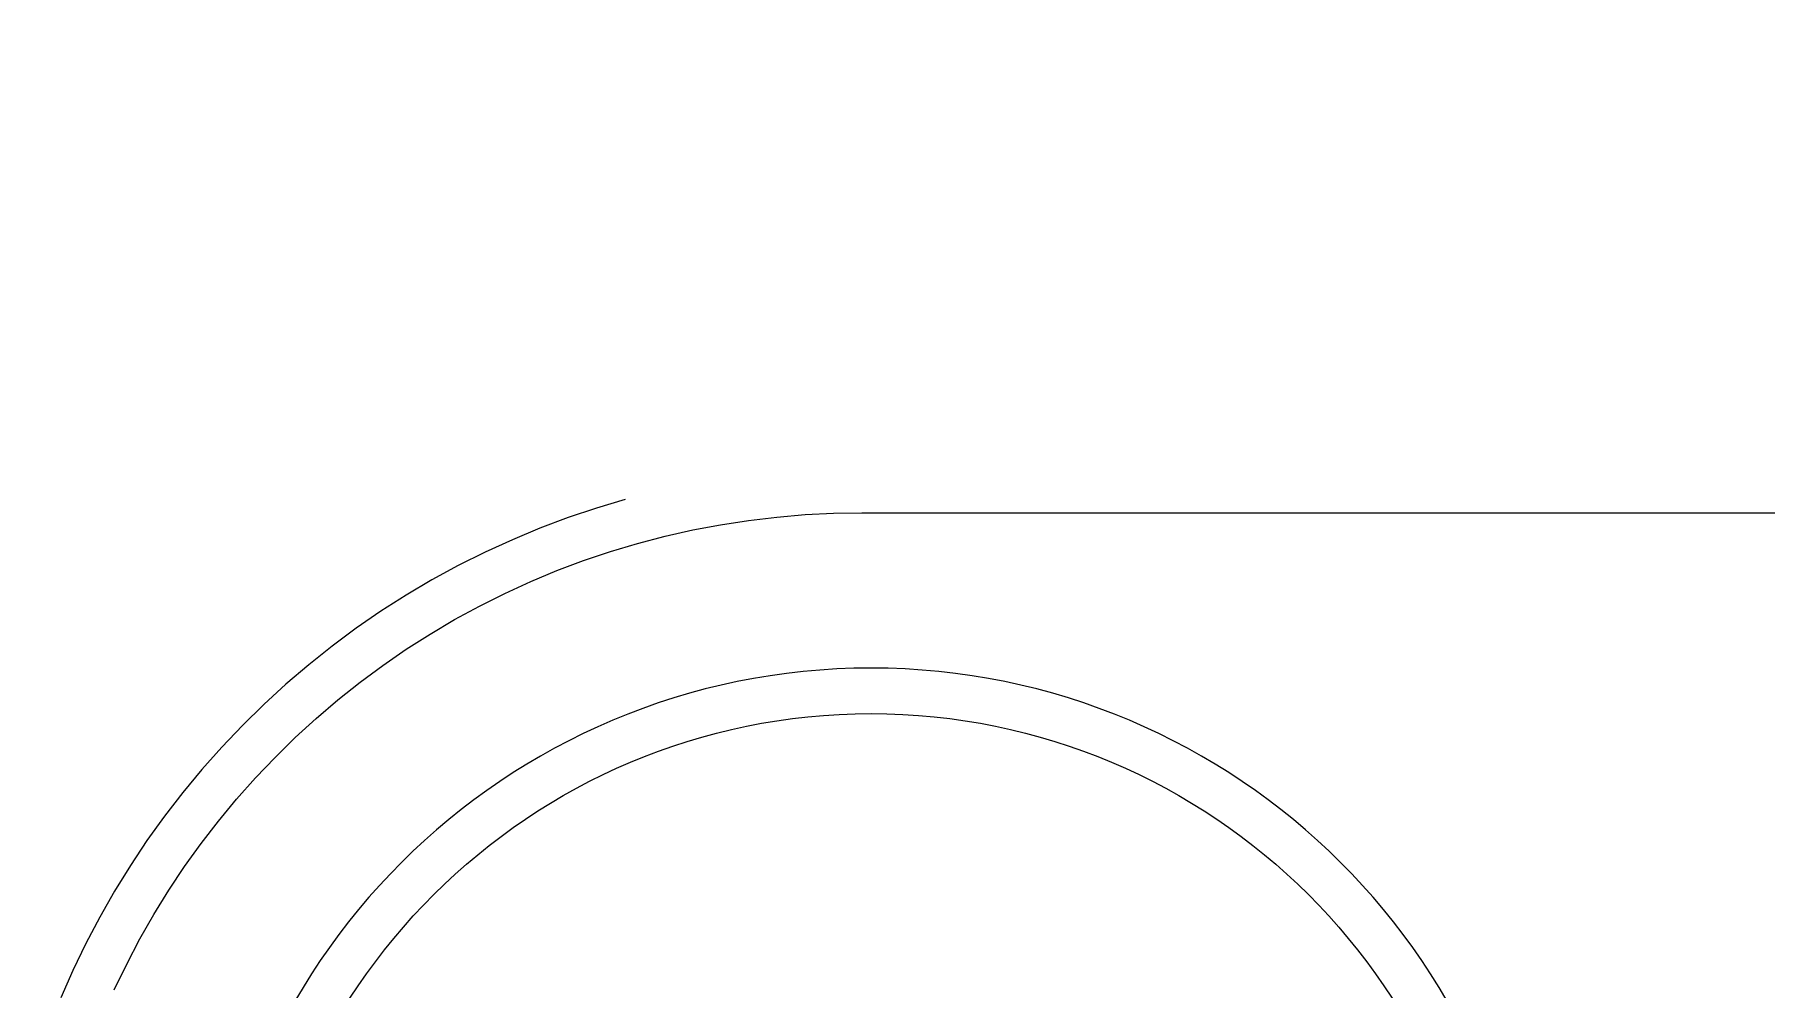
# Model space of a CAD drawing. Header units: inches. Extents: x -10 to 196, y -2 to 124.
# Drawn here: x 52.824 to 55.49, y 111.161 to 112.628 of the extents above; entities that cross this region are included whole.
import ezdxf

# ---------------------------------------------------------------- set-up
doc = ezdxf.new("R2010")
doc.units = ezdxf.units.IN
doc.layers.add('ZANO_R', color=7, linetype='Continuous', lineweight=0)
doc.layers.add('ZANO_W', color=1, linetype='Continuous', lineweight=0)
doc.styles.get("Standard").update_dxf_attribs({"font": 'arial.ttf'})
doc.dimstyles.new('amerykanie', dxfattribs={"dimtxt": 50, "dimasz": 50, "dimexe": 0.5, "dimexo": 0.5, "dimgap": 1, "dimtad": 1, "dimdec": 0, "dimzin": 0, "dimlunit": 5, "dimtxsty": 'Standard', "dimcen": 0.09, "dimclrd": 1, "dimclre": 1, "dimclrt": 1, "dimazin": 0, "dimtfac": 1, "dimtdec": 0, "dimtmove": 0, "dimatfit": 3, "dimfxl": 1, "dimtzin": 0, "dimarcsym": 1})

# ---------------------------------------------------------------- blocks, each defined once
blk = doc.blocks.new('*D387')
at = {"layer": 'ZANO_W', "color": 1, "lineweight": -2}
blk.add_arc((159.9897, 95.288), 5.9376, 93.97094, 170.33898, dxfattribs=at)
at = {"layer": 'ZANO_W', "color": 1}
for points in [[(159.576, 101.0448), (159.581, 101.3781), (160.5784, 101.1964)], [(153.9702, 96.2985), (154.3023, 96.2704), (154.052, 95.288)]]:
    blk.add_solid(points, dxfattribs=at)
at = {"layer": 'ZANO_W', "color": 1, "insert": (155.1052, 100.6833), "char_height": 1.625, "attachment_point": 5, "rotation": 42.155}
blk.add_mtext("95%%d41'", dxfattribs=at)

msp = doc.modelspace()

# ---------------------------------------------------------------- linework, layer by layer
at = {"layer": 'ZANO_R'}
for p, q in [((53.68996, 111.8989), (53.64622, 111.88414)), ((53.73418, 111.91214), (53.68996, 111.8989)), ((53.64622, 111.88414), (53.60302, 111.86787)), ((53.83834, 111.86519), (53.88131, 111.87333)), ((53.88131, 111.87333), (53.92453, 111.87997)), ((53.92453, 111.87997), (53.96795, 111.88512)), ((53.96795, 111.88512), (54.01153, 111.88876)), ((54.01153, 111.88876), (54.05521, 111.8909)), ((54.05521, 111.8909), (54.09893, 111.89152)), ((54.09893, 111.89152), (57.54012, 111.89152)), ((53.56041, 111.85012), (53.51844, 111.83091)), ((53.60302, 111.86787), (53.56041, 111.85012)), ((53.71149, 111.83194), (53.75338, 111.84449)), ((53.75338, 111.84449), (53.79568, 111.85557)), ((53.79568, 111.85557), (53.83834, 111.86519)), ((53.51844, 111.83091), (53.47716, 111.81025)), ((53.62913, 111.80255), (53.67006, 111.81796)), ((53.67006, 111.81796), (53.71149, 111.83194)), ((53.47716, 111.81025), (53.43662, 111.78819)), ((53.58877, 111.78573), (53.62913, 111.80255)), ((53.39686, 111.76473), (53.35794, 111.73991)), ((53.43662, 111.78819), (53.39686, 111.76473)), ((53.5099, 111.74796), (53.549, 111.76753)), ((53.549, 111.76753), (53.58877, 111.78573)), ((53.35794, 111.73991), (53.3199, 111.71376)), ((53.47149, 111.72706), (53.5099, 111.74796)), ((53.3199, 111.71376), (53.28279, 111.68631)), ((53.43383, 111.70484), (53.47149, 111.72706)), ((53.28279, 111.68631), (53.24665, 111.65759)), ((53.39696, 111.68132), (53.43383, 111.70484)), ((53.24665, 111.65759), (53.21153, 111.62764)), ((53.32576, 111.63055), (53.36092, 111.65655)), ((53.36092, 111.65655), (53.39696, 111.68132)), ((53.29153, 111.60334), (53.32576, 111.63055)), ((53.90709, 111.63162), (53.88223, 111.62622)), ((53.93216, 111.63643), (53.90709, 111.63162)), ((53.95745, 111.64061), (53.93216, 111.63643)), ((53.98294, 111.64418), (53.95745, 111.64061)), ((54.00862, 111.64712), (53.98294, 111.64418)), ((54.03449, 111.64941), (54.00862, 111.64712)), ((54.06054, 111.65106), (54.03449, 111.64941)), ((54.08676, 111.65206), (54.06054, 111.65106)), ((54.11314, 111.65239), (54.08676, 111.65206)), ((54.13952, 111.65206), (54.11314, 111.65239)), ((54.16574, 111.65106), (54.13952, 111.65206)), ((54.19179, 111.64941), (54.16574, 111.65106)), ((54.21766, 111.64712), (54.19179, 111.64941)), ((54.24334, 111.64418), (54.21766, 111.64712)), ((54.26883, 111.64061), (54.24334, 111.64418)), ((54.29412, 111.63643), (54.26883, 111.64061)), ((54.3192, 111.63162), (54.29412, 111.63643)), ((54.34405, 111.62622), (54.3192, 111.63162)), ((53.21153, 111.62764), (53.17746, 111.5965)), ((53.25825, 111.57497), (53.29153, 111.60334)), ((53.80906, 111.60644), (53.78516, 111.59869)), ((53.83321, 111.61362), (53.80906, 111.60644)), ((53.8576, 111.62021), (53.83321, 111.61362)), ((53.88223, 111.62622), (53.8576, 111.62021)), ((54.36868, 111.62021), (54.34405, 111.62622)), ((54.39308, 111.61362), (54.36868, 111.62021)), ((54.41723, 111.60644), (54.39308, 111.61362)), ((54.44113, 111.59869), (54.41723, 111.60644)), ((53.17746, 111.5965), (53.14449, 111.56419)), ((53.73815, 111.5815), (53.71506, 111.57207)), ((53.76152, 111.59037), (53.73815, 111.5815)), ((53.78516, 111.59869), (53.76152, 111.59037)), ((53.99188, 111.57466), (54.0158, 111.5774)), ((54.0158, 111.5774), (54.03989, 111.57954)), ((54.03989, 111.57954), (54.06415, 111.58108)), ((54.06415, 111.58108), (54.08857, 111.582)), ((54.08857, 111.582), (54.11314, 111.58231)), ((54.11314, 111.58231), (54.13771, 111.582)), ((54.13771, 111.582), (54.16212, 111.58108)), ((54.16212, 111.58108), (54.18639, 111.57954)), ((54.18639, 111.57954), (54.21048, 111.5774)), ((54.21048, 111.5774), (54.2344, 111.57466)), ((54.46477, 111.59037), (54.44113, 111.59869)), ((54.48814, 111.5815), (54.46477, 111.59037)), ((54.51124, 111.57207), (54.48814, 111.5815)), ((53.14449, 111.56419), (53.11265, 111.53077)), ((53.22598, 111.54547), (53.25825, 111.57497)), ((53.66972, 111.55161), (53.6475, 111.54059)), ((53.69224, 111.56211), (53.66972, 111.55161)), ((53.71506, 111.57207), (53.69224, 111.56211)), ((53.85244, 111.5462), (53.87516, 111.55234)), ((53.87516, 111.55234), (53.89809, 111.55793)), ((53.89809, 111.55793), (53.92124, 111.56297)), ((53.92124, 111.56297), (53.94459, 111.56744)), ((53.94459, 111.56744), (53.96814, 111.57134)), ((53.96814, 111.57134), (53.99188, 111.57466)), ((54.2344, 111.57466), (54.25814, 111.57134)), ((54.25814, 111.57134), (54.28169, 111.56744)), ((54.28169, 111.56744), (54.30504, 111.56297)), ((54.30504, 111.56297), (54.32819, 111.55793)), ((54.32819, 111.55793), (54.35113, 111.55234)), ((54.35113, 111.55234), (54.37385, 111.5462)), ((54.53405, 111.56211), (54.51124, 111.57207)), ((54.55657, 111.55161), (54.53405, 111.56211)), ((54.57879, 111.54059), (54.55657, 111.55161)), ((53.11265, 111.53077), (53.08199, 111.49626)), ((53.19474, 111.51486), (53.22598, 111.54547)), ((53.62559, 111.52905), (53.604, 111.517)), ((53.6475, 111.54059), (53.62559, 111.52905)), ((53.76391, 111.51628), (53.78568, 111.52455)), ((53.78568, 111.52455), (53.80769, 111.53229)), ((53.80769, 111.53229), (53.82995, 111.53951)), ((53.82995, 111.53951), (53.85244, 111.5462)), ((54.37385, 111.5462), (54.39634, 111.53951)), ((54.39634, 111.53951), (54.4186, 111.53229)), ((54.4186, 111.53229), (54.44062, 111.52455)), ((54.44062, 111.52455), (54.46239, 111.51628)), ((54.60071, 111.52905), (54.57879, 111.54059)), ((54.6223, 111.517), (54.60071, 111.52905)), ((53.08199, 111.49626), (53.05255, 111.46071)), ((53.16458, 111.48319), (53.19474, 111.51486)), ((53.58273, 111.50445), (53.56179, 111.4914)), ((53.604, 111.517), (53.58273, 111.50445)), ((53.70018, 111.48845), (53.72115, 111.49823)), ((53.72115, 111.49823), (53.7424, 111.50751)), ((53.7424, 111.50751), (53.76391, 111.51628)), ((54.46239, 111.51628), (54.4839, 111.50751)), ((54.4839, 111.50751), (54.50514, 111.49823)), ((54.50514, 111.49823), (54.52612, 111.48845)), ((54.64358, 111.50445), (54.6223, 111.517)), ((54.66452, 111.4914), (54.64358, 111.50445)), ((53.13554, 111.4505), (53.16458, 111.48319)), ((53.54119, 111.47787), (53.52094, 111.46387)), ((53.56179, 111.4914), (53.54119, 111.47787)), ((53.65908, 111.46743), (53.67949, 111.47818)), ((53.67949, 111.47818), (53.70018, 111.48845)), ((54.52612, 111.48845), (54.54681, 111.47818)), ((54.54681, 111.47818), (54.56722, 111.46743)), ((54.68512, 111.47787), (54.66452, 111.4914)), ((54.70537, 111.46387), (54.68512, 111.47787)), ((53.05255, 111.46071), (53.02435, 111.42417)), ((53.10764, 111.41683), (53.13554, 111.4505)), ((53.50105, 111.44939), (53.48152, 111.43446)), ((53.52094, 111.46387), (53.50105, 111.44939)), ((53.59965, 111.43237), (53.61916, 111.44452)), ((53.61916, 111.44452), (53.63897, 111.45621)), ((53.63897, 111.45621), (53.65908, 111.46743)), ((54.56722, 111.46743), (54.58734, 111.45621)), ((54.58734, 111.45621), (54.60715, 111.44452)), ((54.60715, 111.44452), (54.62665, 111.43237)), ((54.72526, 111.44939), (54.70537, 111.46387)), ((54.74479, 111.43446), (54.72526, 111.44939)), ((53.02435, 111.42417), (52.99743, 111.38667)), ((53.08093, 111.38221), (53.10764, 111.41683)), ((53.46236, 111.41907), (53.44359, 111.40324)), ((53.48152, 111.43446), (53.46236, 111.41907)), ((53.56161, 111.40673), (53.58047, 111.41977)), ((53.58047, 111.41977), (53.59965, 111.43237)), ((54.62665, 111.43237), (54.64583, 111.41977)), ((54.64583, 111.41977), (54.6647, 111.40673)), ((54.76395, 111.41907), (54.74479, 111.43446)), ((54.78272, 111.40324), (54.76395, 111.41907)), ((53.44359, 111.40324), (53.4252, 111.38697)), ((53.5249, 111.37934), (53.54308, 111.39325)), ((53.54308, 111.39325), (53.56161, 111.40673)), ((54.6647, 111.40673), (54.68322, 111.39325)), ((54.68322, 111.39325), (54.70141, 111.37934)), ((54.80111, 111.38697), (54.78272, 111.40324)), ((52.99743, 111.38667), (52.97182, 111.34826)), ((53.05543, 111.34668), (53.08093, 111.38221)), ((53.40721, 111.37028), (53.38963, 111.35316)), ((53.4252, 111.38697), (53.40721, 111.37028)), ((53.48957, 111.35027), (53.50706, 111.36501)), ((53.50706, 111.36501), (53.5249, 111.37934)), ((54.70141, 111.37934), (54.71925, 111.36501)), ((54.71925, 111.36501), (54.73674, 111.35027)), ((54.8191, 111.37028), (54.80111, 111.38697)), ((54.83668, 111.35316), (54.8191, 111.37028)), ((52.97182, 111.34826), (52.94756, 111.309)), ((53.03117, 111.3103), (53.05543, 111.34668)), ((53.38963, 111.35316), (53.37246, 111.33563)), ((53.47245, 111.33512), (53.48957, 111.35027)), ((54.73674, 111.35027), (54.75386, 111.33512)), ((54.85385, 111.33563), (54.83668, 111.35316)), ((53.00818, 111.2731), (53.03117, 111.3103)), ((53.35571, 111.3177), (53.3394, 111.29937)), ((53.37246, 111.33563), (53.35571, 111.3177)), ((53.43932, 111.30362), (53.4557, 111.31957)), ((53.4557, 111.31957), (53.47245, 111.33512)), ((54.75386, 111.33512), (54.77062, 111.31957)), ((54.77062, 111.31957), (54.78699, 111.30362)), ((54.8706, 111.3177), (54.85385, 111.33563)), ((54.88692, 111.29937), (54.8706, 111.3177)), ((52.94756, 111.309), (52.92467, 111.26891)), ((53.3394, 111.29937), (53.32352, 111.28065)), ((53.40773, 111.2706), (53.42333, 111.2873)), ((53.42333, 111.2873), (53.43932, 111.30362)), ((54.78699, 111.30362), (54.80299, 111.2873)), ((54.80299, 111.2873), (54.81858, 111.2706)), ((54.9028, 111.28065), (54.88692, 111.29937)), ((52.92467, 111.26891), (52.90318, 111.22806)), ((52.9865, 111.23513), (53.00818, 111.2731)), ((53.30808, 111.26156), (53.2931, 111.24209)), ((53.32352, 111.28065), (53.30808, 111.26156)), ((53.39253, 111.25353), (53.40773, 111.2706)), ((54.81858, 111.2706), (54.83378, 111.25353)), ((54.91824, 111.26156), (54.9028, 111.28065)), ((54.93322, 111.24209), (54.91824, 111.26156)), ((52.96614, 111.19643), (52.9865, 111.23513)), ((53.2931, 111.24209), (53.27858, 111.22226)), ((53.36337, 111.21831), (53.37774, 111.2361)), ((53.37774, 111.2361), (53.39253, 111.25353)), ((54.83378, 111.25353), (54.84857, 111.2361)), ((54.84857, 111.2361), (54.86295, 111.21831)), ((54.94774, 111.22226), (54.93322, 111.24209)), ((52.90318, 111.22806), (52.88311, 111.18649)), ((53.27858, 111.22226), (53.26453, 111.20207)), ((53.34942, 111.20018), (53.36337, 111.21831)), ((54.86295, 111.21831), (54.8769, 111.20018)), ((54.96179, 111.20207), (54.94774, 111.22226)), ((52.88311, 111.18649), (52.8645, 111.14425)), ((52.94713, 111.15704), (52.96614, 111.19643)), ((53.25096, 111.18154), (53.23788, 111.16066)), ((53.26453, 111.20207), (53.25096, 111.18154)), ((53.32281, 111.16291), (53.3359, 111.18171)), ((53.3359, 111.18171), (53.34942, 111.20018)), ((54.8769, 111.20018), (54.89043, 111.18171)), ((54.89043, 111.18171), (54.90351, 111.16291)), ((54.97536, 111.18154), (54.96179, 111.20207)), ((54.98845, 111.16066), (54.97536, 111.18154)), ((53.23788, 111.16066), (53.22529, 111.13946)), ((53.31017, 111.14378), (53.32281, 111.16291)), ((54.90351, 111.16291), (54.91615, 111.14378)), ((55.00104, 111.13946), (54.98845, 111.16066))]:
    msp.add_line(p, q, dxfattribs=at)

# ---------------------------------------------------------------- dimensions: what is measured, and where the dimension line sits
at = {"layer": 'ZANO_W'}
dim = msp.add_angular_dim_2l(base=(157.36756, 100.61533), line1=((2.04347, 95.28803), (194.03215, 95.28803)), line2=((159.99227, 95.31398), (161.71743, 112.62819)), dimstyle='amerykanie', override={"dimtxt": 1.625, "dimasz": 1, "dimgap": 0.5, "dimdec": 4, "dimaunit": 1, "dimadec": 1, "dimtdec": 4, "dimtmove": 1, "dimfrac": 2}, dxfattribs=at)
dim.commit()
dim.dimension.update_dxf_attribs({"geometry": '*D387', "text_midpoint": (155.10523, 100.68335)})

doc.saveas('drawing.dxf')
